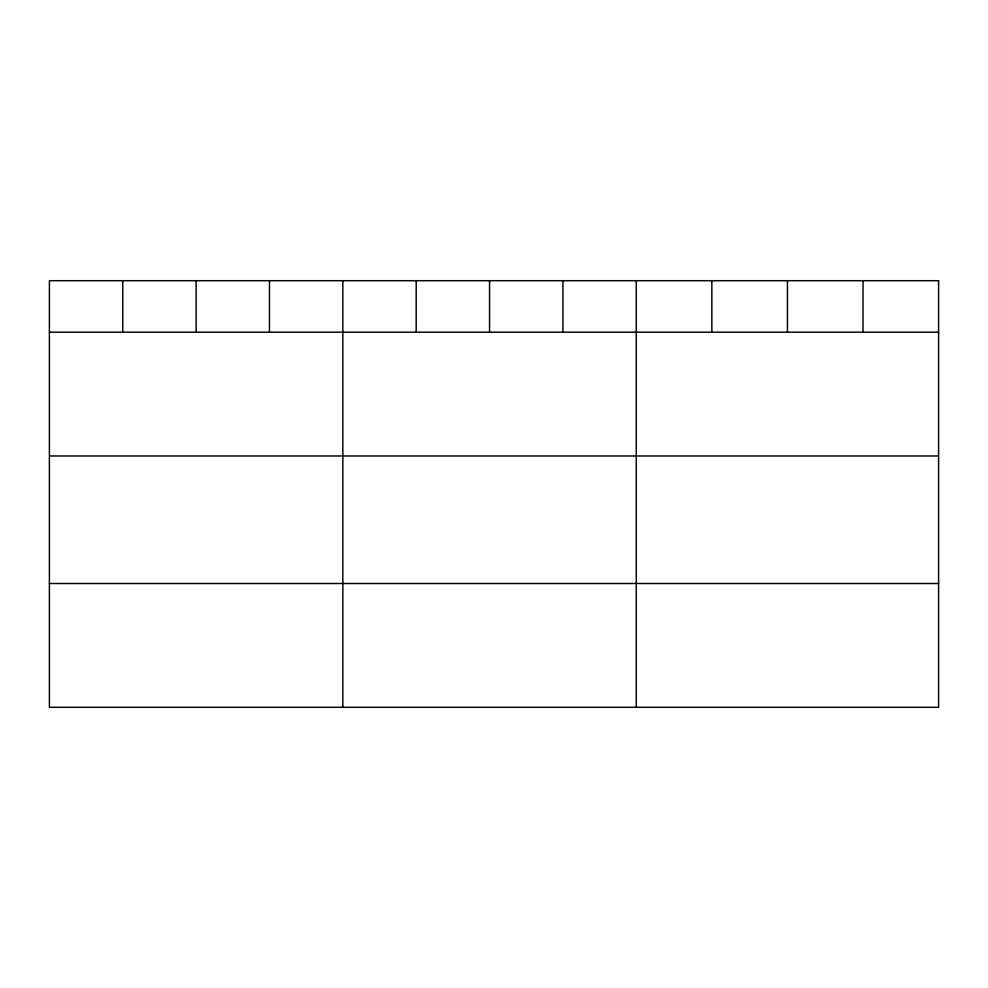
<?xml version="1.0" encoding="UTF-8"?>
<svg xmlns="http://www.w3.org/2000/svg" width="988" height="988" viewBox="0 0 988 988"><rect width="100%" height="100%" fill="white"/><g stroke="black" fill="none" stroke-linecap="round" stroke-linejoin="round"><path stroke-width="1.48" d="M49.4 332.19L938.6 332.19M49.4 455.974L938.6 455.974M49.4 583.5L938.6 583.5M863.018 280.716L863.018 332.19M787.436 280.716L787.436 332.19M711.854 280.716L711.854 332.19M636.272 280.716L636.272 707.285M562.913 280.716L562.913 332.19M489.554 280.716L489.554 332.19M416.195 280.716L416.195 332.19M342.836 280.716L342.836 707.285M269.477 280.716L269.477 332.19M196.118 280.716L196.118 332.19M122.759 280.716L122.759 332.19M938.6 280.716L49.4 280.716L49.4 707.285L938.6 707.285L938.6 280.716"/></g></svg>
